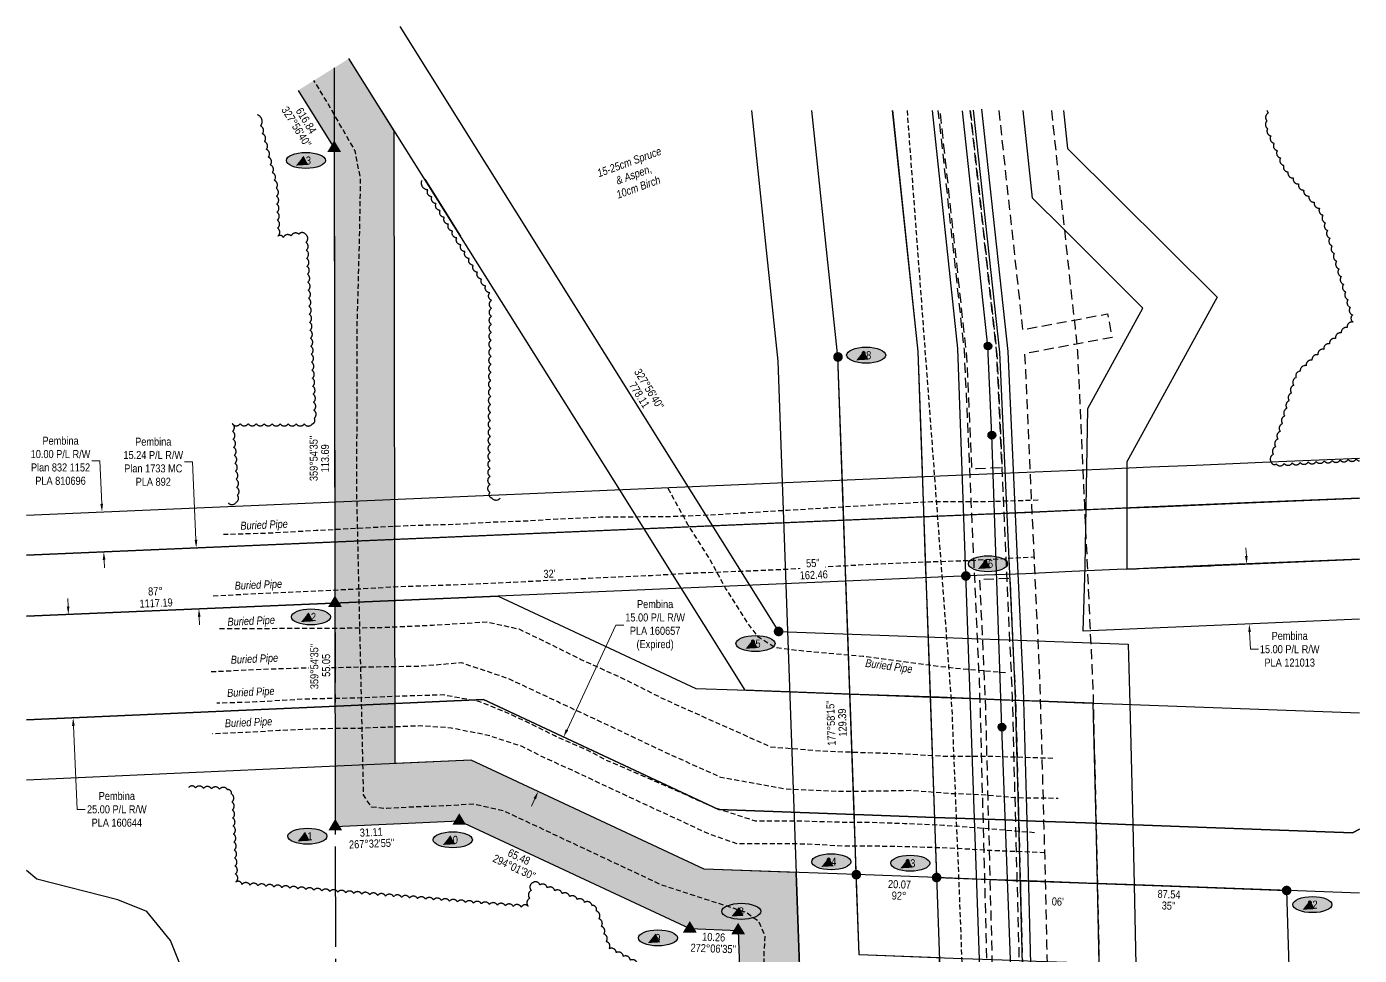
# Model space of a CAD drawing. Extents: x 502021 to 516972, y 6026865 to 6037901.
# Drawn here: x 508708 to 510371, y 6028778 to 6029937 of the extents above; entities that cross this region are included whole.
import ezdxf
from ezdxf.enums import TextEntityAlignment as Align

# ---------------------------------------------------------------- set-up
doc = ezdxf.new("R2010")
doc.units = 0
doc.header["$LTSCALE"] = 5
doc.header["$PDSIZE"] = 0.5
for name, pattern in [('0', [1, 1, 0]), ('foc-ACCESSROAD', [3.75, 2.5, -1.25]), ('foc-FLOWLINE', [3.75, 2.5, -1.25]), ('foc-QUARTERLINE', [33, 25, -3, 2, -3]), ('UG_PIPE', [1.875, 1.25, -0.625])]:
    doc.linetypes.add(name, pattern=pattern)
doc.layers.get('Defpoints').update_dxf_attribs({"color": 9})
for name, color, linetype in [('AS-PIPE-UG', 44, 'UG_PIPE'), ('AS-PIPE-UG-T', 44, 'Continuous'), ('AS-POWER', 104, 'foc-POWER'), ('AS-POWER-EXISTING-PP', 72, 'Continuous'), ('C-RW', 13, 'Continuous'), ('F-AR', 190, 'foc-ACCESSROAD'), ('F-EZE', 190, 'foc-FLOWLINE'), ('F-RW', 190, 'Continuous'), ('L-BD', 7, 'Continuous'), ('L-BD1', 253, 'Continuous'), ('L-MON', 1, 'Continuous'), ('L-SECQ', 8, 'foc-QUARTERLINE'), ('P-ELEVATION', 7, 'Continuous'), ('P-PROPOSED', 10, 'Continuous'), ('P-PROPOSED-H', 21, 'Continuous'), ('P-STATION', 7, 'Continuous'), ('T-BUSH', 110, '0'), ('T-BUSH-T', 110, 'Continuous'), ('T-WATER', 160, 'Continuous')]:
    doc.layers.add(name, color=color, linetype=linetype)
doc.layers.add('F-RW-T', color=190, linetype='Continuous', lineweight=9)
doc.styles.add('80CG', font='ARIALN.TTF', dxfattribs={"height": 10})
doc.styles.add('80L', font='ARIALN.TTF', dxfattribs={"height": 10})
doc.styles.add('foc-LtypeFont', font='ARIALN.TTF', dxfattribs={"height": 7.35})
doc.linetypes.add('foc-POWER', pattern='A,6,-1,["P",foc-LtypeFont,S=0.2,R=0,X=-0.625,Y=-0.75],-1.24,4', length=12.24)
doc.linetypes.add('foc-TOPO-flowdirection-NOLINE', pattern='A,0,[">",foc-LtypeFont,S=0.3,R=0,X=0,Y=-0.945],-20,[">",foc-LtypeFont,S=0.3,R=0,X=0,Y=-0.945],0', length=20)
doc.dimstyles.new('Compass 5 000', dxfattribs={"dimscale": 5, "dimtxt": 9, "dimasz": 2, "dimexe": 0.2, "dimexo": 0.0625, "dimgap": 0.5, "dimtad": 0, "dimtih": 1, "dimtoh": 1, "dimzin": 0, "dimdsep": 46, "dimtxsty": '80CG', "dimcen": 0.1, "dimse1": 1, "dimse2": 1, "dimclrd": 256, "dimclrt": 256, "dimaunit": 1, "dimadec": 4, "dimazin": 0, "dimtfac": 0.06, "dimtofl": 0, "dimtmove": 0, "dimatfit": 1, "dimfxl": 0.2, "dimtolj": 1, "dimtzin": 0, "dimlwd": -1, "dimarcsym": 0})

# ---------------------------------------------------------------- blocks, each defined once
blk = doc.blocks.new('*D682')
at = {"layer": 'Defpoints', "color": 0, "transparency": 16777216}
for p in [(508830.6, 6029206.6), (508765.5, 6029074.4), (508836.4, 6029077.5)]:
    blk.add_point(p, dxfattribs=at)
at = {"layer": 'F-RW-T', "transparency": 16777216}
for p, q in [((508759.3, 6029213.4), (508758.8, 6029223.4)), ((508765.9, 6029064.4), (508770.5, 6028960.1)), ((508770.5, 6028960.1), (508780.5, 6028960.1))]:
    blk.add_line(p, q, dxfattribs=at)
for points in [[(508760.9, 6029213.5), (508757.6, 6029213.3), (508759.7, 6029203.4)], [(508767.6, 6029064.5), (508764.2, 6029064.3), (508765.5, 6029074.4)]]:
    blk.add_solid(points, dxfattribs=at)
at = {"layer": 'F-RW-T', "transparency": 16777216, "insert": (508820.1, 6028960.1), "char_height": 10, "attachment_point": 5, "style": '80CG'}
blk.add_mtext('\\A1;Pembina\\P25.00 P/L R/W\\PPLA 160644', dxfattribs=at)
blk = doc.blocks.new('*D683')
at = {"layer": 'Defpoints', "color": 0, "transparency": 16777216}
for p in [(510228.6, 6029266.4), (510231.8, 6029191.5), (510234, 6029191.6)]:
    blk.add_point(p, dxfattribs=at)
at = {"layer": 'F-RW-T', "transparency": 16777216}
for p, q in [((510230.4, 6029276.5), (510229.9, 6029286.5)), ((510234.4, 6029181.6), (510235.4, 6029160)), ((510235.4, 6029160), (510245.4, 6029160))]:
    blk.add_line(p, q, dxfattribs=at)
for points in [[(510232, 6029276.6), (510228.7, 6029276.4), (510230.8, 6029266.5)], [(510236.1, 6029181.6), (510232.8, 6029181.5), (510234, 6029191.6)]]:
    blk.add_solid(points, dxfattribs=at)
at = {"layer": 'F-RW-T', "transparency": 16777216, "insert": (510284.5, 6029160), "char_height": 10, "attachment_point": 5, "style": '80CG'}
blk.add_mtext('\\A1;Pembina\\P15.00 P/L R/W\\PPLA 121013', dxfattribs=at)
blk = doc.blocks.new('*D684')
at = {"layer": 'Defpoints', "color": 0, "transparency": 16777216}
for p in [(508919.3, 6029286.6), (508952.1, 6029288), (508955.4, 6029211.9)]:
    blk.add_point(p, dxfattribs=at)
at = {"layer": 'F-RW-T', "transparency": 16777216}
for p, q in [((508914.7, 6029394.1), (508904.7, 6029394.1)), ((508918.9, 6029296.6), (508914.7, 6029394.1)), ((508923, 6029200.5), (508923.4, 6029190.5))]:
    blk.add_line(p, q, dxfattribs=at)
for points in [[(508920.6, 6029296.7), (508917.2, 6029296.5), (508919.3, 6029286.6)], [(508924.7, 6029200.6), (508921.3, 6029200.4), (508922.6, 6029210.5)]]:
    blk.add_solid(points, dxfattribs=at)
at = {"layer": 'F-RW-T', "transparency": 16777216, "insert": (508865.6, 6029394.1), "char_height": 10, "attachment_point": 5, "style": '80CG'}
blk.add_mtext('\\A1;Pembina\\P15.24 P/L R/W\\PPlan 1733 MC\\PPLA 892', dxfattribs=at)
blk = doc.blocks.new('*D685')
at = {"layer": 'Defpoints', "color": 0, "transparency": 16777216}
for p in [(508882.9, 6029335.1), (508801.6, 6029331.6), (508885, 6029285.1)]:
    blk.add_point(p, dxfattribs=at)
at = {"layer": 'F-RW-T', "transparency": 16777216}
for p, q in [((508798.9, 6029395.3), (508788.9, 6029395.3)), ((508801.2, 6029341.6), (508798.9, 6029395.3)), ((508804.2, 6029271.7), (508804.6, 6029261.7))]:
    blk.add_line(p, q, dxfattribs=at)
for points in [[(508802.9, 6029341.6), (508799.5, 6029341.5), (508801.6, 6029331.6)], [(508805.9, 6029271.7), (508802.5, 6029271.6), (508803.8, 6029281.6)]]:
    blk.add_solid(points, dxfattribs=at)
at = {"layer": 'F-RW-T', "transparency": 16777216, "insert": (508749.8, 6029395.3), "char_height": 10, "attachment_point": 5, "style": '80CG'}
blk.add_mtext('\\A1;Pembina\\P10.00 P/L R/W\\PPlan 832 1152\\PPLA 810696', dxfattribs=at)
blk = doc.blocks.new('*D710')
at = {"layer": 'Defpoints', "color": 0, "transparency": 16777216}
for p in [(509404.3, 6029038.1), (509346.2, 6028982.4), (509372.6, 6028970.1)]:
    blk.add_point(p, dxfattribs=at)
at = {"layer": 'F-RW-T', "transparency": 16777216}
for p, q in [((509382.2, 6029059.5), (509443.1, 6029189.9)), ((509443.1, 6029189.9), (509453.1, 6029189.9)), ((509341.9, 6028973.4), (509337.7, 6028964.3))]:
    blk.add_line(p, q, dxfattribs=at)
for points in [[(509380.6, 6029060.2), (509383.7, 6029058.8), (509377.9, 6029050.4)], [(509340.4, 6028974.1), (509343.5, 6028972.7), (509346.2, 6028982.4)]]:
    blk.add_solid(points, dxfattribs=at)
at = {"layer": 'F-RW-T', "transparency": 16777216, "insert": (509492.2, 6029189.9), "char_height": 10, "attachment_point": 5, "style": '80CG'}
blk.add_mtext('\\A1;Pembina\\P15.00 P/L R/W\\PPLA 160657\\P(Expired)', dxfattribs=at)
blk = doc.blocks.new('POWERPOLE')
h = blk.add_hatch(color=255)
edge = h.paths.add_edge_path()
edge.add_arc((0, 0), 0.96, 0, 360)
at = {"linetype": 'Continuous'}
for p, q in [((0.68, -0.68), (-0.68, 0.68)), ((-0.68, -0.68), (0.68, 0.68))]:
    blk.add_line(p, q, dxfattribs=at)
blk.add_circle((0, 0), 0.96, dxfattribs=at)
blk = doc.blocks.new('fdia')
at = {"color": 255, "const_width": 1}
blk.add_lwpolyline([(-0.5, 0, 1), (0.5, 0, 1)], format="xyb", close=True, dxfattribs=at)
blk = doc.blocks.new('Fdiaa')
blk.add_blockref('fdia', (0, 0))
blk = doc.blocks.new('fdib')
at = {"color": 1, "const_width": 1.6}
blk.add_lwpolyline([(-0.4, 0, 1), (0.4, 0, 1)], format="xyb", close=True, dxfattribs=at)
at = {"color": 1}
blk.add_circle((0, 0), 0.8, dxfattribs=at)
blk = doc.blocks.new('Fdibb')
blk.add_blockref('fdib', (0, 0))
blk = doc.blocks.new('fdicc')
for name in ['Fdibb', 'Fdiaa']:
    blk.add_blockref(name, (0, 0))
blk = doc.blocks.new('FDI')
blk.add_blockref('fdicc', (0, 0))
blk = doc.blocks.new('TRIA')
blk.add_hatch(color=255).paths.add_polyline_path([(-0.04, 1.52), (-1.47, -0.87), (1.39, -0.87)])
blk = doc.blocks.new('Hybrid_EC')
at = {"color": 251}
for points in [[(-1.3, -0.74), (0, 1.42), (1.3, -0.74)], [(0.47, -0.26), (0, 0.53), (-0.47, -0.26)]]:
    blk.add_lwpolyline(points, close=True, dxfattribs=at)
at = {"layer": 'Defpoints'}
blk.add_circle((0, 0), 0.05, dxfattribs=at)
at = {"xscale": 1.2, "yscale": 1.2, "zscale": 1.2}
blk.add_blockref('TRIA', (0.05, 0.06), dxfattribs=at)
blk = doc.blocks.new('Hybrd Num')
at = {"layer": 'P-ELEVATION'}
h = blk.add_hatch(color=111, dxfattribs=at)
h.dxf.hatch_style = 1
edge = h.paths.add_edge_path()
edge.add_ellipse((0, 0), major_axis=(-24.4, 0), ratio=0.410256, start_angle=0, end_angle=360)
at = {"layer": 'P-ELEVATION', "color": 7, "flags": 128}
blk.add_lwpolyline([(0, 0, 12.5, 0, 0), (-12.4, -6.4, 0, 0, 0)], format="xyseb", dxfattribs=at)
at = {"layer": 'P-ELEVATION', "color": 7}
blk.add_ellipse((0, 0), major_axis=(-24.4, 0), ratio=0.410256, dxfattribs=at)
at = {"color": 0, "style": '80L'}
blk.add_attdef('NUMBER', text='', height=10, dxfattribs=at).set_placement((0, 0), align=Align.MIDDLE_CENTER)
at = {"style": '80L', "flags": 1}
blk.add_attdef('ID', text='', height=10, dxfattribs=at).set_placement((-0.6, -4), align=Align.MIDDLE_CENTER)

msp = doc.modelspace()

# ---------------------------------------------------------------- hatches: boundary and pattern name
at = {"layer": 'P-PROPOSED-H'}
h = msp.add_hatch(color=256, dxfattribs=at)
h.dxf.hatch_style = 1
h.paths.add_polyline_path([(509109.97, 6029897.532), (509046.441, 6029857.744), (509091.51, 6029785.782), (509092.841, 6028938.87), (509247.596, 6028945.75), (509535.508, 6028811.292), (509595.857, 6028809.067), (509602.092, 6028633.705), (509702.29, 6028630.047), (509725.17, 6027983.504), (508892.294, 6027575.366), (509101.203, 6027149.051), (509168.515, 6027182.037), (508992.592, 6027541.039), (509780.647, 6027927.213), (509800.972, 6027961.056), (509774.737, 6028702.413), (509674.527, 6028706.071), (509668.293, 6028881.407), (509553.457, 6028885.641), (509262.646, 6029021.453), (509167.679, 6029017.231), (509166.437, 6029807.373)])

# ---------------------------------------------------------------- linework, layer by layer
at = {"layer": 'AS-PIPE-UG', "flags": 128}
for points in [[(509145.821, 6027224.241), (509123.586, 6027267.371), (509105.796, 6027338.706), (509058.171, 6027423.401), (509022.106, 6027485.776), (508993.046, 6027546.596), (508983.991, 6027569.336), (508983.266, 6027582.511), (508994.916, 6027598.661), (509013.326, 6027608.376), (509079.716, 6027638.896), (509195.586, 6027696.291), (509315.006, 6027755.971), (509468.391, 6027827.351), (509589.896, 6027885.501), (509682.921, 6027931.516), (509723.116, 6027956.476), (509736.591, 6027977.306), (509750.251, 6028010.386), (509747.421, 6028218.841), (509740.271, 6028426.146), (509733.886, 6028554.091), (509735.041, 6028611.231), (509726.111, 6028633.076), (509702.991, 6028643.961), (509678.706, 6028644.686), (509632.991, 6028660.701), (509628.486, 6028690.886), (509628.226, 6028776.696), (509629.461, 6028802.041), (509621.726, 6028819.901), (509605.826, 6028831.341), (509500.396, 6028865.611), (509304.126, 6028957.751), (509265.941, 6028966.631), (509232.251, 6028964.636), (509187.231, 6028962.891), (509156.786, 6028961.066), (509138.131, 6028962.911), (509128.201, 6028978.106), (509119.881, 6029350.841), (509120.151, 6029561.026), (509122.976, 6029663.326), (509124.546, 6029746.471), (509117.626, 6029782.236), (509083.091, 6029842.331), (509066.203, 6029870.121)], [(509806.72, 6029832.78), (509862.596, 6029085.736), (509862.626, 6029085.736), (509873.101, 6028824.076), (509881.326, 6028591.506), (509882.586, 6028522.576), (509876.476, 6028316.016), (509871.176, 6028289.491), (509869.521, 6028223.446), (509890.146, 6027960.911), (509893.651, 6027927.526), (509880.006, 6027907.926), (509857.886, 6027868.266), (509831.691, 6027855.726), (509665.236, 6027770.306), (509538.711, 6027703.061), (509446.621, 6027658.226), (509235.641, 6027554.446), (509113.456, 6027496.826), (509041.036, 6027461.771), (508942.281, 6027412.561), (508919.401, 6027402.821), (508810.146, 6027342.161), (508719.652, 6027297.213)], [(509929.676, 6029130.646), (509867.301, 6029135.961), (509819.601, 6029141.901), (509751.846, 6029151.036), (509668.646, 6029158.556), (509641.886, 6029161.951), (509621.416, 6029174.971), (509607.911, 6029192.381), (509580.051, 6029236.496), (509559.281, 6029274.631), (509533.506, 6029314.951), (509508.551, 6029360.796)], [(509970.366, 6029346.091), (509896.786, 6029343.876), (509837.051, 6029343.946), (509775.841, 6029340.626), (509704.281, 6029335.976), (509657.381, 6029333.364), (509559.686, 6029327.271), (509508.186, 6029325.426), (509462.996, 6029325.071), (509424.601, 6029324.761), (509370.866, 6029322.371), (509328.981, 6029319.826), (509285.666, 6029318.341), (509244.356, 6029315.766), (509182.961, 6029314.146), (509136.541, 6029311.671), (509068.926, 6029308.111), (509006.641, 6029304.626), (508953.131, 6029303.166)], [(508940.486, 6029226.616), (508995.751, 6029229.706), (509051.796, 6029232.276), (509116.086, 6029235.151), (509171.086, 6029238.331), (509239.636, 6029240.606), (509310.346, 6029243.681), (509374.971, 6029246.896), (509434.671, 6029250.126), (509487.806, 6029252.301), (509537.506, 6029255.251), (509605.706, 6029257.806), (509659.731, 6029260.276), (509721.151, 6029263.996), (509768.726, 6029266.556), (509819.046, 6029268.806), (509884.926, 6029270.946), (509965.291, 6029275.406)], [(509988.971, 6029023.741), (509911.621, 6029026.136), (509856.566, 6029026.036), (509799.106, 6029029.281), (509739.291, 6029031.211), (509701.751, 6029032.641), (509636.766, 6029037.791), (509600.456, 6029054.161), (509545.006, 6029078.841), (509503.241, 6029097.611), (509450.826, 6029123.891), (509398.841, 6029147.426), (509351.611, 6029170.841), (509322.471, 6029184.961), (509282.656, 6029193.796), (509214.636, 6029189.791), (509151.201, 6029186.856), (509103.791, 6029186.126), (508947.051, 6029185.406)], [(508937.776, 6029132.061), (508993.511, 6029134.801), (509043.421, 6029136.606), (509080.216, 6029137.066), (509135.846, 6029138.156), (509198.551, 6029139.031), (509250.146, 6029143.436), (509307.781, 6029123.976), (509370.576, 6029094.606), (509437.996, 6029063.211), (509503.801, 6029031.886), (509574.146, 6029000.281), (509655.416, 6028985.836), (509726.886, 6028982.656), (509766.721, 6028983.181), (509811.456, 6028983.921), (509861.976, 6028980.136), (509907.286, 6028978.176), (509944.361, 6028974.816), (509995.366, 6028974.176)], [(509965.736, 6028930.976), (509908.081, 6028935.831), (509852.136, 6028940.126), (509803.551, 6028942.246), (509755.806, 6028943.821), (509729.541, 6028943.736), (509667.101, 6028945.566), (509617.731, 6028945.271), (509567.061, 6028961.941), (509488.751, 6028996.696), (509431.176, 6029021.371), (509409.221, 6029033.116), (509366.931, 6029051.766), (509327.546, 6029071.461), (509301.386, 6029083.106), (509272.046, 6029094.916), (509227.411, 6029103.006), (509178.886, 6029101.496), (509125.831, 6029099.241), (509054.111, 6029097.746), (508994.486, 6029094.181), (508945.141, 6029092.616)], [(509978.716, 6028905.971), (509912.161, 6028908.591), (509866.386, 6028911.386), (509818.551, 6028913.036), (509758.921, 6028914.341), (509728.281, 6028914.016), (509697.591, 6028915.841), (509663.871, 6028917.221), (509625.586, 6028916.936), (509595.021, 6028916.961), (509563.441, 6028927.991), (509554.241, 6028931.706), (509531.036, 6028942.586), (509504.476, 6028954.826), (509467.466, 6028971.956), (509431.971, 6028988.366), (509388.641, 6029009.001), (509353.146, 6029024.781), (509326.246, 6029038.606), (509283.776, 6029052.396), (509237.576, 6029061.651), (509199.661, 6029064.321), (509163.681, 6029062.886), (509124.796, 6029061.251), (509075.736, 6029060.781), (509022.631, 6029058.476), (508982.396, 6029056.111), (508939.711, 6029054.296)]]:
    msp.add_lwpolyline(points, dxfattribs=at)
at = {"layer": 'AS-POWER', "flags": 128}
msp.add_lwpolyline([(509971.561, 6027790.206), (509940.901, 6028638.571), (509925.216, 6029062.801), (509912.656, 6029427.281), (509907.696, 6029538.556), (509876.105, 6029832.327)], dxfattribs=at)
at = {"layer": 'C-RW', "flags": 128}
for points in [[(509612.449, 6029832.78), (509645.596, 6029519.731), (509674.527, 6028706.071), (509774.737, 6028702.413), (509800.972, 6027961.056), (509780.647, 6027927.213), (508992.592, 6027541.039), (509199.438, 6027118.934)], [(509266.731, 6027151.96), (509092.891, 6027506.712), (509833.511, 6027869.641), (509876.671, 6027941.506), (509847.183, 6028774.778), (509746.962, 6028778.437), (509720.416, 6029525.016), (509687.829, 6029832.78)]]:
    msp.add_lwpolyline(points, dxfattribs=at)
at = {"layer": 'C-RW', "linetype": 'Continuous', "flags": 128}
for points in [[(509962.634, 6028314.137), (509945.809, 6028960.895), (509941.771, 6029110.863), (509934.807, 6029263.465), (509922.597, 6029530.935), (509889.654, 6029833.212)], [(509899.59, 6029834.295), (509932.567, 6029531.705), (509944.791, 6029263.921), (509951.759, 6029111.225), (509955.8, 6028961.154), (509972.625, 6028314.404)]]:
    msp.add_lwpolyline(points, dxfattribs=at)
at = {"layer": 'F-AR', "flags": 128}
for points in [[(509971.139, 6027482.173), (509970.735, 6027497.798), (509970.614, 6027506.143), (509969.494, 6027593.885), (509967.203, 6027773.192), (509963.709, 6028046.042), (509962.013, 6028178.455), (509961.586, 6028210.622), (509961.539, 6028213.848), (509958.94, 6028311.236), (509946.676, 6028782.649), (509944.069, 6028882.847), (509942.115, 6028957.993), (509938.396, 6029100.963), (509938.077, 6029107.962), (509934.634, 6029183.385), (509931.113, 6029260.564), (509927.638, 6029336.666), (509925.361, 6029386.564), (509918.903, 6029528.033), (509885.692, 6029832.78)], [(509986.916, 6029832.78), (510002.729, 6029687.677), (510016.449, 6029561.79), (510019.282, 6029535.786), (510019.462, 6029531.828), (510025.903, 6029390.643), (510028.181, 6029340.715), (510031.654, 6029264.631), (510035.08, 6029189.52), (510035.527, 6029179.701), (510038.964, 6029104.345), (510042.469, 6028954.318), (510044.167, 6028879.176), (510046.258, 6028779.013), (510056.692, 6028313.777), (510075.269, 6027485.529)]]:
    msp.add_lwpolyline(points, dxfattribs=at)
at = {"layer": 'F-EZE', "flags": 128}
for points in [[(509937.336, 6027481.084), (509937.176, 6027487.196), (509933.385, 6027633.895), (509930.429, 6027747.409), (509927.308, 6027867.351), (509920.818, 6028219.425), (509920.599, 6028229.568), (509918.246, 6028320.043), (509905.947, 6028792.867), (509903.342, 6028893.058), (509901.389, 6028968.211), (509897.739, 6029108.464), (509897.285, 6029118.395), (509893.851, 6029193.606), (509890.461, 6029267.917), (509886.988, 6029343.994), (509884.709, 6029393.929), (509878.316, 6029533.994), (509845.754, 6029832.78)], [(509885.691, 6029832.78), (509918.903, 6029528.033), (509925.361, 6029386.564), (509893.353, 6029385.303), (509887.881, 6029385.082), (509881.488, 6029525.148), (509847.961, 6029832.78)], [(509921.215, 6029832.78), (509951.051, 6029559.007), (510013.277, 6029570.637), (510057.19, 6029578.841), (510062.7, 6029549.346), (510016.291, 6029540.674), (509953.566, 6029528.951), (509959.611, 6029396.946), (509961.897, 6029347.023), (509965.378, 6029270.96), (509969.029, 6029190.86), (509972.476, 6029115.509), (509972.636, 6029111.148), (509976.764, 6028965.469), (509978.835, 6028890.3), (509980.986, 6028790.127), (509993.186, 6028321.054), (509995.522, 6028231.236), (510002.226, 6027869.27), (510012.264, 6027483.498)]]:
    msp.add_lwpolyline(points, dxfattribs=at)
msp.add_lwpolyline([(509950.762, 6028770.884), (509963.026, 6028299.451), (509925.504, 6028299.412), (509913.205, 6028772.26), (509910.6, 6028872.44), (509908.646, 6028947.579), (509904.997, 6029087.832), (509904.543, 6029097.763), (509901.111, 6029172.975), (509897.718, 6029247.286), (509901.774, 6029247.458), (509935.199, 6029248.778), (509938.72, 6029171.6), (509942.163, 6029096.176), (509942.482, 6029089.177), (509946.201, 6028946.208), (509948.155, 6028871.072), (509950.762, 6028770.884)], close=True, dxfattribs=at)
at = {"layer": 'F-RW'}
for points in [[(509173.488, 6029937.313), (509646.346, 6029182.236), (509646.346, 6029182.236), (509646.346, 6029182.236), (509646.346, 6029182.236), (509646.346, 6029182.236), (510082.691, 6029166.286), (510082.691, 6029166.286), (510082.691, 6029166.286), (510082.691, 6029166.286), (510082.691, 6029166.286), (510085.097, 6029091.276), (510088.731, 6028941.084), (510090.419, 6028865.956), (510092.292, 6028765.789), (510120.558, 6027486.989)], [(510075.252, 6027485.529), (510056.808, 6028307.843), (510046.501, 6028767.431), (510044.392, 6028867.601), (510042.714, 6028942.736), (510039.216, 6029092.804), (509972.042, 6029095.254), (509934.47, 6029096.553), (509896.851, 6029098.14), (509846.703, 6029100.004), (509746.458, 6029103.644), (509604.511, 6029108.88), (509527.073, 6029232.579), (509480.558, 6029306.864), (509450.035, 6029355.612), (509150.634, 6029832.78)], [(510371.475, 6027705.292), (510200.273, 6027953.521), (510188.661, 6028480.504), (510182.621, 6028762.432), (510110.555, 6028765.079), (510072.872, 6028766.464), (510006.053, 6028768.919), (509967.987, 6028770.317), (509925.459, 6028771.88), (509864.366, 6028774.124), (509746.962, 6028778.437), (509743.411, 6028878.582), (509740.526, 6028959.962), (509736.001, 6029087.618), (509735.239, 6029109.102), (509732.682, 6029181.227), (509729.515, 6029270.554), (509726.853, 6029345.655), (509720.496, 6029524.957), (509720.496, 6029524.957), (509687.882, 6029832.78)], [(509788.391, 6029832.78), (509820.271, 6029531.917), (509824.24, 6029419.638), (509826.453, 6029357.215), (509829.579, 6029269.059), (509831.77, 6029207.249), (509834.612, 6029127.08), (509835.426, 6029104.102), (509843.651, 6028875.017), (509843.651, 6028875.017), (509910.6, 6028872.44), (509948.156, 6028871.06), (509986.027, 6028869.669), (510090.456, 6028865.957), (510090.456, 6028865.957), (510180.501, 6028862.427), (510280.726, 6028858.842), (510280.726, 6028858.842), (510307.38, 6027974.099), (510371.475, 6027881.164)], [(510371.475, 6029197.466), (510171.037, 6029188.859), (510026.69, 6029182.741), (510026.69, 6029182.741), (510029.05, 6029263.462), (510032.379, 6029460.613), (510101.273, 6029586.031), (510002.394, 6029684.358), (509963.494, 6029723.038), (509951.8, 6029832.78)], [(510002.057, 6029832.78), (510007.107, 6029785.383), (510194.14, 6029599.402), (510081.232, 6029393.853), (510081.235, 6029389.571), (510081.259, 6029339.554), (510081.292, 6029266.215), (510081.295, 6029260.107), (510093.215, 6029260.58), (510096.787, 6029260.722), (510186.059, 6029264.348), (510190.211, 6029264.513), (510371.475, 6029272.298)], [(509249.462, 6029675.949), (509205.004, 6029746.955)], [(508707.513, 6029327.548), (509925.665, 6029379.694), (509925.665, 6029379.694), (509925.665, 6029379.694), (509925.665, 6029379.694), (510047.704, 6029384.918), (510110.831, 6029387.621), (510167.246, 6029390.036), (510250.524, 6029393.601), (510371.475, 6029398.778)], [(508707.513, 6029277.528), (509902.831, 6029328.697), (509902.831, 6029328.697), (509902.831, 6029328.697), (509954.538, 6029330.911), (510016.661, 6029333.57), (510073.895, 6029336.02), (510120.224, 6029338.003), (510213.152, 6029341.981), (510371.475, 6029348.759)], [(510371.475, 6029348.759), (510237.941, 6029343.043), (510142.134, 6029338.941), (510102.637, 6029337.25), (510048.528, 6029334.934), (509924.784, 6029329.637), (509924.784, 6029329.637), (509924.784, 6029329.637), (509924.784, 6029329.637), (508707.513, 6029277.528)], [(510371.475, 6029272.529), (510191.284, 6029264.816), (510191.284, 6029264.816), (510118.597, 6029261.704), (510093.57, 6029260.594), (510069.019, 6029259.621), (510012.3, 6029257.154), (509955.13, 6029254.1), (509903.496, 6029252.496), (509296.387, 6029226.507), (508707.513, 6029201.299)], [(508707.513, 6029201.299), (509296.387, 6029226.507), (509543.067, 6029111.111), (509595.154, 6029109.188), (509737.101, 6029103.953), (509837.345, 6029100.313), (509887.493, 6029098.448), (509925.113, 6029096.862), (509962.685, 6029095.562), (510026, 6029093.245), (510075.74, 6029091.585), (510165.883, 6029088.321), (510371.475, 6029080.726)], [(508707.513, 6029071.816), (509075.926, 6029088.192), (509277.829, 6029097.165), (509571.426, 6028960.051), (509741.369, 6028953.794), (509841.436, 6028950.104), (509891.597, 6028948.265), (509929.152, 6028946.893), (509966.973, 6028945.522), (510029.529, 6028943.218), (510079.374, 6028941.393), (510169.569, 6028938.094), (510363.113, 6028931.007), (510371.475, 6028935.344)], [(510371.475, 6028935.344), (510363.113, 6028931.007), (510169.569, 6028938.094), (510079.374, 6028941.393), (510029.506, 6028943.218), (509966.973, 6028945.522), (509929.152, 6028946.893), (509891.597, 6028948.265), (509841.442, 6028950.1), (509741.369, 6028953.787), (509571.426, 6028960.051), (509277.829, 6029097.165), (509075.924, 6029088.192), (508707.513, 6029071.816)], [(510371.475, 6028855.638), (510272.003, 6028859.285), (510171.188, 6028862.966), (510081.018, 6028866.265), (510031.269, 6028868.079), (509969.044, 6028870.358), (509931.108, 6028871.747), (509893.55, 6028873.112), (509843.37, 6028874.958), (509743.326, 6028878.641), (509553.457, 6028885.641), (509262.646, 6029021.453), (509076.044, 6029013.158), (508707.513, 6028996.774)]]:
    msp.add_lwpolyline(points, dxfattribs=at)
at = {"layer": 'F-RW', "flags": 128}
for points in [[(509788.344, 6029832.78), (509820.251, 6029531.896), (509876.671, 6027941.506), (509833.511, 6027869.641), (508707.513, 6027317.863)], [(508731.132, 6027273.787), (509868.753, 6027831.261), (509927.138, 6027928.475), (509870.13, 6029535.421), (509838.597, 6029832.78)]]:
    msp.add_lwpolyline(points, dxfattribs=at)
at = {"layer": 'L-SECQ'}
for p, q in [((509091.353, 6029885.872), (509091.886, 6029546.492)), ((509091.585, 6029738.589), (509095.781, 6027068.061))]:
    msp.add_line(p, q, dxfattribs=at)
at = {"layer": 'P-PROPOSED', "flags": 128}
msp.add_lwpolyline([(509046.441, 6029857.744), (509091.51, 6029785.782), (509092.841, 6028938.87), (509247.596, 6028945.75), (509535.508, 6028811.292), (509595.857, 6028809.067), (509602.092, 6028633.705), (509702.29, 6028630.047), (509725.17, 6027983.504), (508892.294, 6027575.366), (509101.203, 6027149.051), (509168.515, 6027182.037), (508992.592, 6027541.039), (509780.647, 6027927.213), (509800.972, 6027961.056), (509774.737, 6028702.413), (509674.527, 6028706.071), (509668.293, 6028881.407), (509553.457, 6028885.641), (509262.646, 6029021.453), (509167.679, 6029017.231), (509166.437, 6029807.373), (509109.97, 6029897.532)], dxfattribs=at)
at = {"layer": 'T-BUSH', "flags": 128}
for points in [[(510256.114, 6029832.78, 0.15604239), (510257.854, 6029829.496, 0.52056705), (510256.232, 6029819.633, 0.52056705), (510257.013, 6029810.072, 0.52056705), (510261.013, 6029800.913, 0.52056705), (510265.014, 6029791.754, 0.52056705), (510269.015, 6029782.595, 0.52056705), (510273.016, 6029773.436, 0.52056705), (510277.017, 6029764.277, 0.52056705), (510282.457, 6029756.027, 0.52056705), (510289.009, 6029748.479, 0.52056705), (510295.561, 6029740.931, 0.52056705), (510302.112, 6029733.383, 0.52056705), (510308.664, 6029725.835, 0.52056705), (510315.216, 6029718.287, 0.52056705), (510321.767, 6029710.739, 0.52056705), (510326.204, 6029702.033, 0.52056705), (510329.038, 6029692.448, 0.52056705), (510331.872, 6029682.864, 0.52056705), (510334.706, 6029673.279, 0.52056705), (510337.54, 6029663.695, 0.52056705), (510340.374, 6029654.11, 0.52056705), (510343.209, 6029644.526, 0.52056705), (510346.043, 6029634.941, 0.52056705), (510348.877, 6029625.357, 0.52056705), (510351.711, 6029615.772, 0.52056705), (510354.545, 6029606.188, 0.52056705), (510357.379, 6029596.603, 0.52056705), (510360.213, 6029587.019, 0.52056705), (510363.047, 6029577.434, 0.52056705), (510363.577, 6029568.48, 0.52056705), (510356.26, 6029561.672, 0.52056705), (510348.943, 6029554.863, 0.52056705), (510341.626, 6029548.055, 0.52056705), (510334.308, 6029541.246, 0.52056705), (510326.991, 6029534.438, 0.52056705), (510319.674, 6029527.629, 0.52056705), (510312.357, 6029520.821, 0.52056705), (510305.04, 6029514.012, 0.52056705), (510297.723, 6029507.204, 0.52056705), (510292.427, 6029499.147, 0.52056705), (510289.61, 6029489.557, 0.52056705), (510286.793, 6029479.967, 0.52056705), (510283.977, 6029470.378, 0.52056705), (510281.16, 6029460.788, 0.52056705), (510278.343, 6029451.198, 0.52056705), (510275.527, 6029441.609, 0.52056705), (510272.71, 6029432.019, 0.52056705), (510269.893, 6029422.43, 0.52056705), (510267.077, 6029412.84, 0.52056705), (510264.26, 6029403.25, 0.52056705), (510261.443, 6029393.661, 0.52056705), (510267.715, 6029391.325, 0.52056705), (510277.691, 6029391.946, 0.52056705), (510287.666, 6029392.566, 0.52056705), (510297.642, 6029393.186, 0.52056705), (510307.617, 6029393.807, 0.52056705), (510317.593, 6029394.427, 0.52056705), (510327.568, 6029395.048, 0.52056705), (510337.544, 6029395.668, 0.52056705), (510347.519, 6029396.289, 0.52056705), (510357.494, 6029396.909, 0.52056705), (510367.47, 6029397.53, 0.19544308), (510371.475, 6029395.28, 0.19544308)], [(508959.428, 6029342.687, 0.52056705), (508969.355, 6029343.851, 0.52056705), (508970.506, 6029352.258, 0.52056705), (508969.766, 6029362.225, 0.52056705), (508969.027, 6029372.192, 0.52056705), (508968.287, 6029382.16, 0.52056705), (508967.548, 6029392.127, 0.52056705), (508966.808, 6029402.094, 0.52056705), (508966.069, 6029412.062, 0.52056705), (508965.329, 6029422.029, 0.52056705), (508964.59, 6029431.996, 0.52056705), (508964.168, 6029441.667, 0.52056705), (508974.163, 6029441.633, 0.52056705), (508984.157, 6029441.598, 0.52056705), (508994.152, 6029441.563, 0.52056705), (509004.147, 6029441.528, 0.52056705), (509014.141, 6029441.493, 0.52056705), (509024.136, 6029441.458, 0.52056705), (509034.131, 6029441.423, 0.52056705), (509044.125, 6029441.388, 0.52056705), (509054.12, 6029441.353, 0.52056705), (509064.115, 6029441.318, 0.52056705), (509066.608, 6029448.462, 0.52056705), (509066.134, 6029458.446, 0.52056705), (509065.66, 6029468.429, 0.52056705), (509065.186, 6029478.413, 0.52056705), (509064.711, 6029488.396, 0.52056705), (509064.237, 6029498.38, 0.52056705), (509063.763, 6029508.363, 0.52056705), (509063.289, 6029518.347, 0.52056705), (509062.815, 6029528.33, 0.52056705), (509062.341, 6029538.314, 0.52056705), (509061.867, 6029548.297, 0.52056705), (509061.393, 6029558.281, 0.52056705), (509060.919, 6029568.264, 0.52056705), (509060.445, 6029578.248, 0.52056705), (509059.971, 6029588.231, 0.52056705), (509059.497, 6029598.215, 0.52056705), (509059.023, 6029608.198, 0.52056705), (509058.549, 6029618.181, 0.52056705), (509058.075, 6029628.165, 0.52056705), (509057.601, 6029638.148, 0.52056705), (509057.127, 6029648.132, 0.52056705), (509056.653, 6029658.115, 0.52056705), (509056.179, 6029668.099, 0.52056705), (509055.705, 6029678.082, 0.52056705), (509047.508, 6029678.083, 0.52056705), (509037.725, 6029676.035, 0.52056705), (509027.943, 6029673.986, 0.52056705), (509021.159, 6029675.761, 0.52056705), (509020.818, 6029685.749, 0.52056705), (509020.477, 6029695.738, 0.52056705), (509020.137, 6029705.727, 0.52056705), (509019.796, 6029715.716, 0.52056705), (509019.455, 6029725.705, 0.52056705), (509019.115, 6029735.694, 0.52056705), (509016.701, 6029745.387, 0.52056705), (509014.235, 6029755.073, 0.52056705), (509011.77, 6029764.759, 0.52056705), (509009.304, 6029774.445, 0.52056705), (509006.838, 6029784.131, 0.52056705), (509004.373, 6029793.816, 0.52056705), (509001.907, 6029803.502, 0.52056705), (508999.441, 6029813.188, 0.52056705), (508995.884, 6029827.161, 0.52056705)], [(509298.565, 6029348.572, -0.52056705), (509288.571, 6029348.499, -0.52056705), (509285.965, 6029355.809, -0.52056705), (509286.047, 6029365.803, -0.52056705), (509286.129, 6029375.797, -0.52056705), (509286.211, 6029385.792, -0.52056705), (509286.293, 6029395.786, -0.52056705), (509286.375, 6029405.781, -0.52056705), (509286.457, 6029415.775, -0.52056705), (509286.538, 6029425.769, -0.52056705), (509286.62, 6029435.764, -0.52056705), (509286.702, 6029445.758, -0.52056705), (509286.784, 6029455.753, -0.52056705), (509286.866, 6029465.747, -0.52056705), (509286.948, 6029475.741, -0.52056705), (509287.03, 6029485.736, -0.52056705), (509287.112, 6029495.73, -0.52056705), (509287.193, 6029505.724, -0.52056705), (509287.275, 6029515.719, -0.52056705), (509287.357, 6029525.713, -0.52056705), (509287.439, 6029535.708, -0.52056705), (509287.521, 6029545.702, -0.52056705), (509287.603, 6029555.696, -0.52056705), (509287.685, 6029565.691, -0.52056705), (509287.767, 6029575.685, -0.52056705), (509287.848, 6029585.68, -0.52056705), (509287.93, 6029595.674, -0.52056705), (509285.778, 6029605.057, -0.52056705), (509280.615, 6029613.614, -0.52056705), (509275.452, 6029622.172, -0.52056705), (509270.288, 6029630.73, -0.52056705), (509265.125, 6029639.287, -0.52056705), (509259.962, 6029647.845, -0.52056705), (509254.798, 6029656.403, -0.52056705), (509249.635, 6029664.961, -0.52056705), (509244.472, 6029673.518, -0.52056705), (509239.308, 6029682.076, -0.52056705), (509234.145, 6029690.634, -0.52056705), (509228.982, 6029699.192, -0.52056705), (509223.818, 6029707.749, -0.52056705), (509218.655, 6029716.307, -0.52056705), (509213.492, 6029724.865, -0.52056705), (509208.328, 6029733.422, -0.52056705), (509201.199, 6029745.238, -0.52056705)], [(509405.605, 6028298.937, 0.52056705), (509415.599, 6028298.801, 0.52056705), (509425.593, 6028298.665, 0.52056705), (509435.587, 6028298.529, 0.52056705), (509445.581, 6028298.392, 0.52056705), (509455.574, 6028298.256, 0.52056705), (509465.568, 6028298.12, 0.52056705), (509475.562, 6028297.983, 0.52056705), (509485.556, 6028297.847, 0.52056705), (509495.55, 6028297.711, 0.52056705), (509505.543, 6028297.575, 0.52056705), (509515.537, 6028297.438, 0.52056705), (509525.531, 6028297.302, 0.52056705), (509535.525, 6028297.166, 0.52056705), (509545.519, 6028297.029, 0.52056705), (509555.512, 6028296.893, 0.52056705), (509565.506, 6028296.757, 0.52056705), (509575.5, 6028296.621, 0.52056705), (509585.494, 6028296.484, 0.52056705), (509595.488, 6028296.348, 0.52056705), (509605.481, 6028296.212, 0.52056705), (509615.475, 6028296.075, 0.52056705), (509625.469, 6028295.939, 0.52056705), (509635.463, 6028295.803, 0.52056705), (509645.457, 6028295.667, 0.52056705), (509655.451, 6028295.53, 0.52056705), (509665.444, 6028295.394, 0.52056705), (509675.438, 6028295.258, 0.52056705), (509685.432, 6028295.122, 0.52056705), (509691.495, 6028298.76, 0.52056705), (509690.954, 6028308.74, 0.52056705), (509682.286, 6028310.724, 0.52056705), (509672.316, 6028311.426, 0.52056705), (509662.346, 6028312.127, 0.52056705), (509652.376, 6028312.829, 0.52056705), (509642.406, 6028313.531, 0.52056705), (509632.436, 6028314.232, 0.52056705), (509622.466, 6028314.934, 0.52056705), (509612.496, 6028315.636, 0.52056705), (509602.526, 6028316.338, 0.52056705), (509592.797, 6028317.255, 0.52056705), (509593.232, 6028327.24, 0.52056705), (509593.666, 6028337.225, 0.52056705), (509594.101, 6028347.211, 0.52056705), (509594.535, 6028357.196, 0.52056705), (509594.97, 6028367.181, 0.52056705), (509595.404, 6028377.166, 0.52056705), (509595.838, 6028387.152, 0.52056705), (509596.273, 6028397.137, 0.52056705), (509597.854, 6028406.215, 0.52056705), (509607.473, 6028408.932, 0.52056705), (509617.091, 6028411.649, 0.52056705), (509626.709, 6028414.366, 0.52056705), (509636.328, 6028417.083, 0.52056705), (509645.946, 6028419.801, 0.52056705), (509655.564, 6028422.518, 0.52056705), (509662.146, 6028427.235, 0.52056705), (509660.841, 6028437.144, 0.52056705), (509659.536, 6028447.053, 0.52056705), (509658.232, 6028456.962, 0.52056705), (509656.927, 6028466.872, 0.52056705), (509655.623, 6028476.781, 0.52056705), (509654.318, 6028486.69, 0.52056705), (509653.014, 6028496.599, 0.52056705), (509651.258, 6028506.307, 0.52056705), (509644.761, 6028513.903, 0.52056705), (509638.265, 6028521.498, 0.52056705), (509631.769, 6028529.094, 0.52056705), (509625.273, 6028536.69, 0.52056705), (509618.012, 6028543.455, 0.52056705), (509609.901, 6028549.294, 0.52056705), (509601.79, 6028555.134, 0.52056705), (509593.179, 6028557.916, 0.52056705), (509583.631, 6028554.961, 0.52056705), (509574.083, 6028552.006, 0.52056705), (509564.535, 6028549.051, 0.52056705), (509554.988, 6028546.096, 0.52056705), (509545.578, 6028543.403, 0.52056705), (509542.63, 6028552.953, 0.52056705), (509539.682, 6028562.503, 0.52056705), (509536.735, 6028572.053, 0.52056705), (509533.787, 6028581.603, 0.52056705), (509530.839, 6028591.153, 0.52056705), (509527.892, 6028600.704, 0.52056705), (509524.944, 6028610.254, 0.52056705), (509521.996, 6028619.804, 0.52056705), (509519.049, 6028629.354, 0.52056705), (509523.287, 6028636.315, 0.52056705), (509529.716, 6028642.604, 0.52056705), (509527.805, 6028652.415, 0.52056705), (509525.893, 6028662.225, 0.52056705), (509523.982, 6028672.035, 0.52056705), (509522.07, 6028681.845, 0.52056705), (509520.158, 6028691.656, 0.52056705), (509518.247, 6028701.466, 0.52056705), (509516.335, 6028711.276, 0.52056705), (509514.423, 6028721.086, 0.52056705), (509512.512, 6028730.896, 0.52056705), (509510.6, 6028740.707, 0.52056705), (509505.21, 6028747.966, 0.52056705), (509496.428, 6028752.738, 0.52056705), (509487.646, 6028757.51, 0.52056705), (509478.864, 6028762.282, 0.52056705), (509470.082, 6028767.055, 0.52056705), (509461.301, 6028771.827, 0.52056705), (509452.519, 6028776.599, 0.52056705), (509443.737, 6028781.371, 0.52056705), (509434.955, 6028786.144, 0.52056705), (509431.174, 6028795.059, 0.52056705), (509428.119, 6028804.575, 0.52056705), (509425.063, 6028814.091, 0.52056705), (509422.008, 6028823.607, 0.52056705), (509418.952, 6028833.124, 0.52056705), (509413.417, 6028840.312, 0.52056705), (509404.112, 6028843.962, 0.52056705), (509394.808, 6028847.612, 0.52056705), (509385.504, 6028851.263, 0.52056705), (509376.2, 6028854.913, 0.52056705), (509366.895, 6028858.563, 0.52056705), (509357.591, 6028862.214, 0.52056705), (509348.287, 6028865.864, 0.52056705), (509339.478, 6028868.612, 0.52056705), (509337.558, 6028858.803, 0.52056705), (509335.639, 6028848.995, 0.52056705), (509333.719, 6028839.186, 0.52056705), (509325.103, 6028838.217, 0.52056705), (509315.141, 6028839.025, 0.52056705), (509305.179, 6028839.833, 0.52056705), (509295.217, 6028840.641, 0.52056705), (509285.255, 6028841.449, 0.52056705), (509275.293, 6028842.258, 0.52056705), (509265.331, 6028843.066, 0.52056705), (509255.369, 6028843.874, 0.52056705), (509245.407, 6028844.682, 0.52056705), (509235.445, 6028845.49, 0.52056705), (509225.483, 6028846.298, 0.52056705), (509215.521, 6028847.106, 0.52056705), (509205.559, 6028847.914, 0.52056705), (509195.597, 6028848.723, 0.52056705), (509185.635, 6028849.531, 0.52056705), (509175.673, 6028850.339, 0.52056705), (509165.711, 6028851.147, 0.52056705), (509155.749, 6028851.955, 0.52056705), (509145.787, 6028852.763, 0.52056705), (509135.825, 6028853.571, 0.52056705), (509125.863, 6028854.38, 0.52056705), (509115.901, 6028855.188, 0.52056705), (509105.939, 6028855.996, 0.52056705), (509095.977, 6028856.804, 0.52056705), (509086.015, 6028857.612, 0.52056705), (509076.053, 6028858.42, 0.52056705), (509066.091, 6028859.228, 0.52056705), (509056.129, 6028860.036, 0.52056705), (509046.167, 6028860.845, 0.52056705), (509036.205, 6028861.653, 0.52056705), (509026.243, 6028862.461, 0.52056705), (509016.281, 6028863.269, 0.52056705), (509006.319, 6028864.077, 0.52056705), (508996.357, 6028864.885, 0.52056705), (508986.395, 6028865.693, 0.52056705), (508976.433, 6028866.502, 0.52056705), (508968.713, 6028869.481, 0.52056705), (508968.224, 6028879.464, 0.52056705), (508967.736, 6028889.446, 0.52056705), (508967.247, 6028899.429, 0.52056705), (508966.759, 6028909.412, 0.52056705), (508966.27, 6028919.395, 0.52056705), (508965.782, 6028929.378, 0.52056705), (508965.293, 6028939.36, 0.52056705), (508964.805, 6028949.343, 0.52056705), (508964.316, 6028959.326, 0.52056705), (508963.828, 6028969.309, 0.52056705), (508963.339, 6028979.292, 0.52056705), (508958.268, 6028984.721, 0.52056705), (508948.289, 6028985.273, 0.52056705), (508938.31, 6028985.824, 0.52056705), (508928.33, 6028986.376, 0.52056705), (508918.351, 6028986.928, 0.52056705), (508909.894, 6028987.395, 0.52056705)]]:
    msp.add_lwpolyline(points, format="xyb", dxfattribs=at)
at = {"layer": 'T-WATER', "flags": 128}
msp.add_lwpolyline([(509047.461, 6028326.246), (509042.796, 6028353.631), (509048.201, 6028404.286), (509036.566, 6028435.466), (509015.921, 6028473.051), (508989.661, 6028524.916), (508973.631, 6028564.821), (508954.646, 6028603.726), (508921.021, 6028651.401), (508916.961, 6028705.056), (508912.546, 6028733.246), (508887.001, 6028796.326), (508857.521, 6028832.476), (508821.386, 6028847.336), (508720.346, 6028872.926), (508707.513, 6028883.914)], dxfattribs=at)
at = {"layer": 'T-WATER', "linetype": 'foc-TOPO-flowdirection-NOLINE', "flags": 128}
msp.add_lwpolyline([(509047.461, 6028326.246), (509042.796, 6028353.631), (509048.201, 6028404.286), (509036.566, 6028435.466), (509015.921, 6028473.051), (508989.661, 6028524.916), (508973.631, 6028564.821), (508954.646, 6028603.726), (508921.021, 6028651.401), (508916.961, 6028705.056), (508912.546, 6028733.246), (508887.001, 6028796.326), (508857.521, 6028832.476), (508821.386, 6028847.336), (508720.346, 6028872.926), (508707.513, 6028883.914)], dxfattribs=at)

# ---------------------------------------------------------------- block references
at = {"layer": 'AS-POWER-EXISTING-PP'}
for p, xscale, yscale, zscale in [((509907.696, 6029538.556), 4.997366099999875, 4.997366099999875, 4.997366099999875), ((509907.696, 6029538.556), 4.997366099999889, 4.997366099999889, 4.997366099999889), ((509912.656, 6029427.281), 4.997366099999875, 4.997366099999875, 4.997366099999875), ((509912.656, 6029427.281), 4.997366099999889, 4.997366099999889, 4.997366099999889), ((509925.216, 6029062.801), 4.997366099999875, 4.997366099999875, 4.997366099999875), ((509925.216, 6029062.801), 4.997366099999889, 4.997366099999889, 4.997366099999889)]:
    msp.add_blockref('POWERPOLE', p, dxfattribs=dict(at, xscale=xscale, yscale=yscale, zscale=zscale))
at = {"layer": 'L-MON'}
for name, p, xscale, yscale, zscale in [('Hybrid_EC', (509091.51, 6029785.782), 4.995452108783567, 4.995452108783567, 4.995452108783567), ('Hybrid_EC', (509092.403, 6029217.775), 4.995452108783567, 4.995452108783567, 4.995452108783567), ('Hybrid_EC', (509247.596, 6028945.75), 4.995452108783567, 4.995452108783567, 4.995452108783567), ('Hybrid_EC', (509092.841, 6028938.87), 4.995452108783567, 4.995452108783567, 4.995452108783567), ('FDI', (509743.409, 6028878.638), 4.997366099999951, 4.997366099999951, 4.997366099999951), ('FDI', (509843.636, 6028875.042), 4.997366099999951, 4.997366099999951, 4.997366099999951), ('FDI', (510280.726, 6028858.842), 4.997366099999951, 4.997366099999951, 4.997366099999951), ('Hybrid_EC', (509535.508, 6028811.292), 4.995452108783567, 4.995452108783567, 4.995452108783567), ('Hybrid_EC', (509595.857, 6028809.067), 4.995452108783567, 4.995452108783567, 4.995452108783567)]:
    msp.add_blockref(name, p, dxfattribs=dict(at, xscale=xscale, yscale=yscale, zscale=zscale))
at = {"layer": 'L-MON', "color": 2, "xscale": 4.99736609999991, "yscale": 4.99736609999991, "zscale": 24.98683049999928}
for p in [(509720.496, 6029524.957), (509880.203, 6029251.499)]:
    msp.add_blockref('FDI', p, dxfattribs=at)
at = {"layer": 'L-MON', "linetype": 'Continuous', "xscale": 4.999999999999888, "yscale": 4.999999999999888, "zscale": 4.999999999999888}
msp.add_blockref('FDI', (509646.346, 6029182.236), dxfattribs=at)
at = {"layer": 'P-STATION', "color": 1}
for p, values in [((509056.165, 6029770.278), {'NUMBER': '13'}), ((509755.694, 6029527.169), {'NUMBER': '88'}), ((509907.816, 6029266.743), {'NUMBER': '86'}), ((509062.457, 6029200.415), {'NUMBER': '12'}), ((509617.505, 6029167.085), {'NUMBER': '85'}), ((509058.056, 6028926.542), {'NUMBER': '11'}), ((509239.584, 6028922.156), {'NUMBER': '10'}), ((509712.11, 6028894.692), {'NUMBER': '84'}), ((509810.734, 6028892.905), {'NUMBER': '83'}), ((510312.912, 6028841.214), {'NUMBER': '82'}), ((509599.799, 6028832.805), {'NUMBER': '8'}), ((509495.66, 6028799.638), {'NUMBER': '9'})]:
    msp.add_blockref('Hybrd Num', p, dxfattribs=at).add_auto_attribs(values)

# ---------------------------------------------------------------- texts
at = {"layer": 'AS-PIPE-UG-T', "char_height": 9.99473, "attachment_point": 1, "style": '80L'}
for insert, rotation in [((508974.189, 6029319.079), 2.545389), ((508967.039, 6029244.259), 2.545389), ((508958.102, 6029199.193), 2.545389), ((508962.127, 6029151.813), 2.545389), ((509755.526, 6029147.987), 352.321456), ((508957.543, 6029110.382), 2.545389), ((508954.735, 6029072.494), 2.545389)]:
    msp.add_mtext_dynamic_manual_height_columns('{\\fArial Narrow|b0|i1|c0|p34;Buried Pipe}', width=59.03588, gutter_width=50, heights=[0], dxfattribs=dict(at, insert=insert, rotation=rotation))
at = {"layer": 'L-BD', "color": 4, "linetype": 'Continuous', "style": '80L'}
for s, height, rotation, p in [("327°56'40''", 9.99473, 302.0558, (509044.404, 6029812.26)), ('327°56\'40"', 9.9947, 302.0549, (509484.748, 6029485.03)), ('778.11', 9.9947, 302.0549, (509472.677, 6029477.471)), ("359°54'35''", 9.99473, 90.09, (509065.846, 6029398.356)), ('113.69', 9.9947, 90.09, (509080.089, 6029398.379)), ("177°58'15''", 9.99473, 92.0364, (509711.747, 6029067.961)), ('129.39', 9.9947, 92.0364, (509725.98, 6029068.467)), ('31.11', 9.9947, 2.5454, (509137.717, 6028931.647)), ("267°32'55''", 9.99473, 2.5454, (509138.35, 6028917.418)), ("294°01'30''", 9.99473, 334.9669, (509316.284, 6028887.898)), ('65.48', 9.9947, 334.9669, (509322.31, 6028900.802)), ('20.07', 9.9947, 357.9091, (509797.345, 6028866.549)), ('92°', 9.9947, 357.9091, (509796.826, 6028852.316)), ("06'", 9.9947, 357.9091, (509994.944, 6028845.033)), ('87.54', 9.9947, 357.9091, (510133.844, 6028854.16)), ("35''", 9.9947, 357.9091, (510133.324, 6028839.927))]:
    msp.add_text(s, height=height, rotation=rotation, dxfattribs=at).set_placement(p, align=Align.MIDDLE)
at = {"layer": 'L-BD', "color": 4, "linetype": 'Continuous', "insert": (509060.737, 6029822.553), "char_height": 9.9947, "width": 56.27771, "attachment_point": 2, "rotation": 302.0558, "style": '80L'}
msp.add_mtext('616.84', dxfattribs=at)
at = {"layer": 'L-BD', "color": 4, "insert": (508838.893, 6029236.212), "char_height": 9.99473, "width": 57.08283, "attachment_point": 1, "rotation": 2.451206, "line_spacing_factor": 0.885379, "style": '80L'}
msp.add_mtext('\\pi20.074;87°\\P\\pi8.719;1117.19', dxfattribs=at)
at = {"layer": 'L-BD1', "color": 4, "style": '80L'}
for s, height, p in [('10.26', 9.9947, (509565.333, 6028800.691)), ("272°06'35''", 9.99473, (509564.808, 6028786.458))]:
    msp.add_text(s, height=height, rotation=357.8886, dxfattribs=at).set_placement(p, align=Align.MIDDLE)
at = {"layer": 'T-BUSH-T', "insert": (509417.814, 6029758.288), "char_height": 9.99473, "attachment_point": 1, "rotation": 20, "style": '80L'}
msp.add_mtext_dynamic_manual_height_columns('\\pi0.92087;{\\fArial Narrow|b0|i1|c0|p34;15-25cm Spruce \\P\\pi19.727;& Aspen,\\P\\pi14.29;10cm Birch}', width=83.86535, gutter_width=50, heights=[0], dxfattribs=at)

# ---------------------------------------------------------------- dimensions: what is measured, and where the dimension line sits
at = {"layer": 'F-RW-T'}
for base, p1, p2, angle, text, picture, middle in [((508801.626, 6029331.577), (508884.995, 6029285.126), (508882.857, 6029335.054), 92.451206, 'Pembina\\P10.00 P/L R/W\\PPlan 832 1152\\PPLA 810696', '*D685', (508749.812, 6029395.311)), ((508919.325, 6029286.596), (508955.362, 6029211.909), (508952.105, 6029287.999), 92.451206, 'Pembina\\P15.24 P/L R/W\\PPlan 1733 MC\\PPLA 892', '*D684', (508865.635, 6029394.142)), ((510234.016, 6029191.564), (510228.595, 6029266.413), (510231.813, 6029191.469), 272.458824, 'Pembina\\P15.00 P/L R/W\\PPLA 121013', '*D683', (510284.455, 6029160.049)), ((508765.452, 6029074.391), (508830.64, 6029206.57), (508836.375, 6029077.544), 272.545085, 'Pembina\\P25.00 P/L R/W\\PPLA 160644', '*D682', (508820.073, 6028960.071))]:
    dim = msp.add_linear_dim(base=base, p1=p1, p2=p2, angle=angle, text=text, dimstyle='Compass 5 000', dxfattribs=at)
    dim.commit()
    dim.dimension.update_dxf_attribs({"geometry": picture, "text_midpoint": middle, "dimtype": 161})

# ---------------------------------------------------------------- next in the draw order: texts
at = {"layer": 'L-BD', "color": 4, "char_height": 9.99473, "attachment_point": 1, "rotation": 2.451206, "line_spacing_factor": 0.885379, "style": '80L', "bg_fill": 3, "box_fill_scale": 1.15, "bg_fill_color": 256, "bg_fill_true_color": 256, "bg_fill_transparency": 0}
for s, insert, width in [("\\pi6.0529;55''\\P\\pi-2.5203;162.46", (509674.427, 6029271.979), 28.20928), ("\\pi0.27837;32'", (509352.274, 6029258.984), 14.46482)]:
    msp.add_mtext(s, dxfattribs=dict(at, insert=insert, width=width))
at = {"layer": 'L-BD', "color": 4, "insert": (509061.706, 6029109.896), "char_height": 9.99473, "width": 56.27771, "attachment_point": 1, "rotation": 90.090024, "line_spacing_factor": 0.885379, "style": '80L', "bg_fill": 3, "box_fill_scale": 1.15, "bg_fill_color": 256, "bg_fill_transparency": 0}
msp.add_mtext("\\pi0.27837;359°54'35''\\P\\pi12.458; 55.05", dxfattribs=at)

# ---------------------------------------------------------------- next in the draw order: dimensions: what is measured, and where the dimension line sits
at = {"layer": 'F-RW-T'}
dim = msp.add_linear_dim(base=(509346.179, 6028982.443), p1=(509404.309, 6029038.097), p2=(509372.564, 6028970.121), angle=244.966895, text='Pembina\\P15.00 P/L R/W\\PPLA 160657\\P(Expired)', dimstyle='Compass 5 000', dxfattribs=at)
dim.commit()
dim.dimension.update_dxf_attribs({"geometry": '*D710', "text_midpoint": (509492.168, 6029189.938), "dimtype": 161})

doc.saveas('drawing.dxf')
